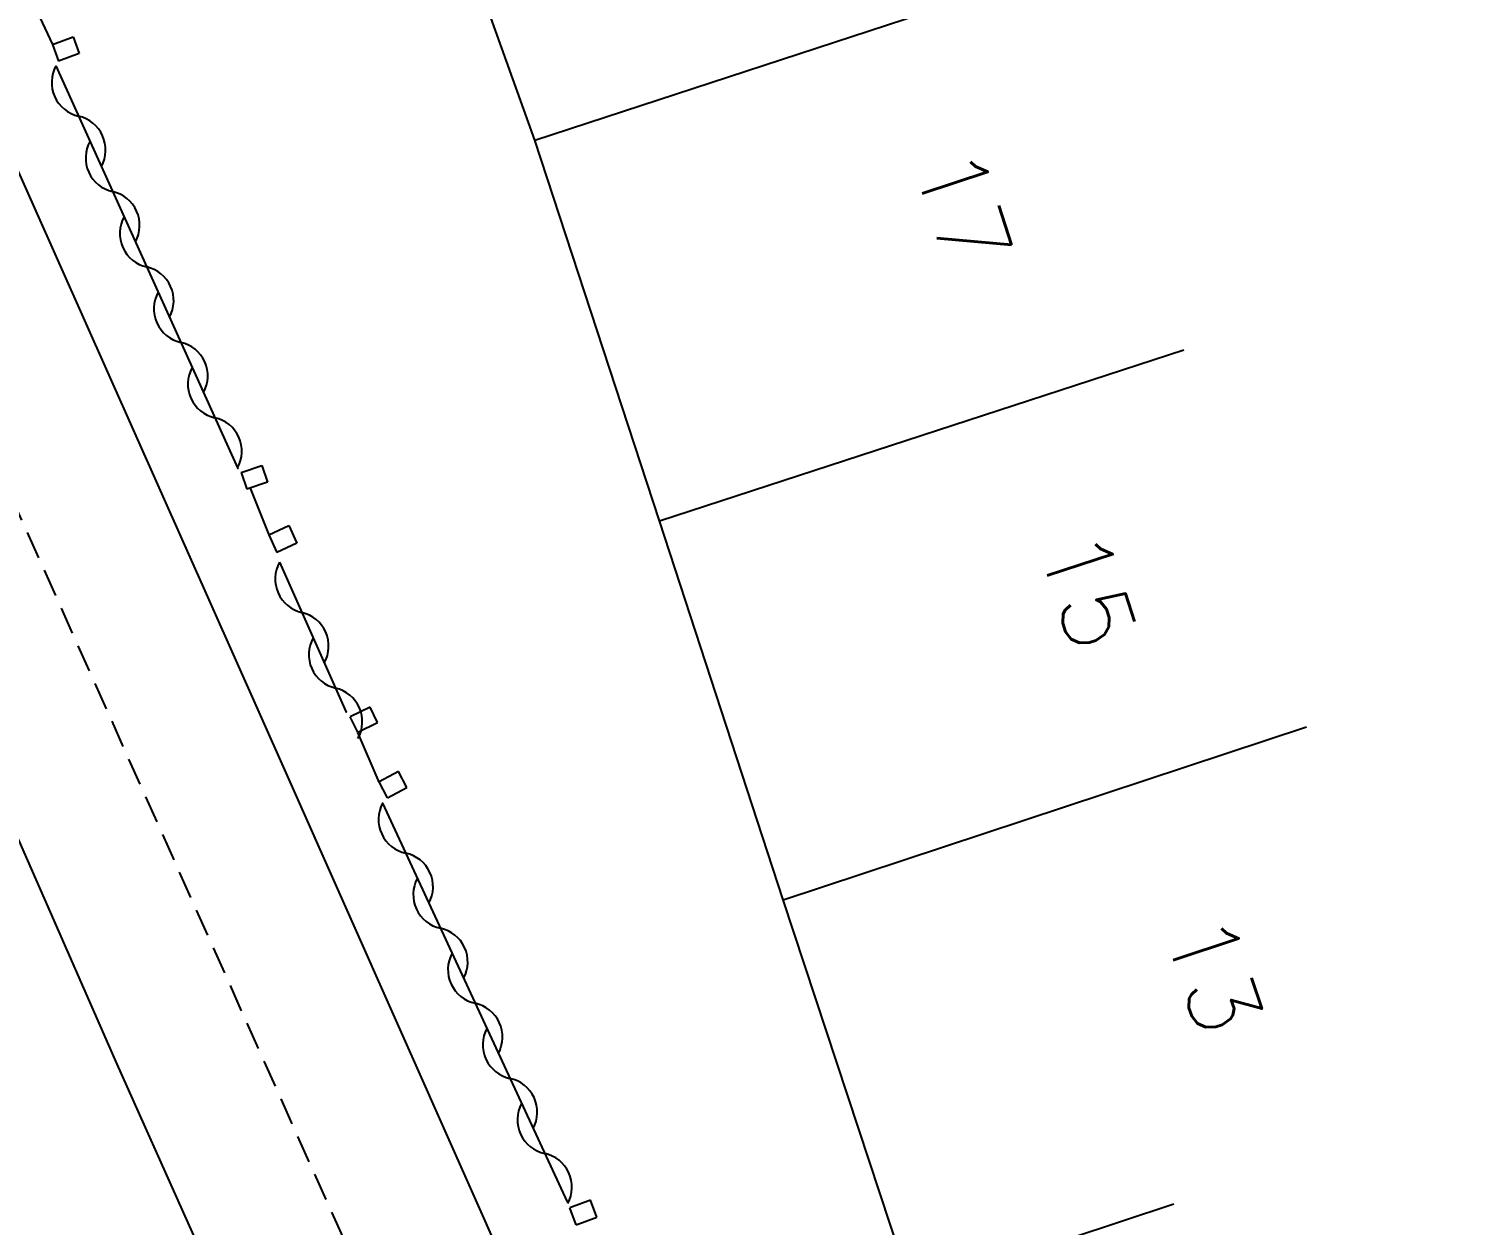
# Model space of a CAD drawing. Header units: millimetres. Extents: x 134000 to 135000, y 131000 to 132000.
# Drawn here: x 134282.01 to 134308.29, y 131414.21 to 131435.9 of the extents above; entities that cross this region are included whole.
import ezdxf
from ezdxf.enums import TextEntityAlignment as Align

# ---------------------------------------------------------------- set-up
doc = ezdxf.new("R2010")
doc.units = ezdxf.units.MM
doc.linetypes.add('DASHED', pattern=[0.75, 0.5, -0.25])
doc.layers.get('0').update_dxf_attribs({"linetype": 'CONTINUOUS'})
for name, color, linetype in [('W0001', 6, 'DASHED'), ('W0008', 7, 'CONTINUOUS'), ('W0100', 7, 'CONTINUOUS'), ('W0105', 7, 'CONTINUOUS'), ('W0112', 1, 'DASHED'), ('W0310', 3, 'CONTINUOUS'), ('W0991', 7, 'CONTINUOUS'), ('W1102', 7, 'CONTINUOUS')]:
    doc.layers.add(name, color=color, linetype=linetype)
doc.styles.get("Standard").update_dxf_attribs({"font": 'romans.shx', "width": 0.85})

# ---------------------------------------------------------------- blocks, each defined once
blk = doc.blocks.new('t310o')
at = {"color": 0, "linetype": 'Continuous'}
for centre, start, end in [((-0.5, 0.375), 216.8699, 323.1304), ((0.5, -0.375), 36.8699, 143.1303)]:
    blk.add_arc(centre, 0.625, start, end, dxfattribs=at)

msp = doc.modelspace()

# ---------------------------------------------------------------- linework, layer by layer
at = {"layer": 'W0001'}
msp.add_lwpolyline([(134264.713, 131462.062), (134269.294, 131454.356), (134274.122, 131444.494), (134276.155, 131437.378), (134279.836, 131431.562), (134292.24, 131403.859), (134298.388, 131390.024), (134300.942, 131383.918), (134304.039, 131376.07), (134310.323, 131359.694), (134326.292, 131341.759)], dxfattribs=at)
at = {"layer": 'W0008'}
for points in [[(134295.372, 131402.919), (134292.927, 131408.339), (134286.678, 131422.413), (134279.344, 131438.879), (134279.144, 131439.333), (134276.088, 131446.222), (134274.951, 131448.668), (134273.451, 131451.727), (134270.866, 131456.681), (134269.03, 131459.781), (134267.466, 131462.312), (134266.924, 131463.184)], [(134297.378, 131385.855), (134296.146, 131388.923), (134295.61, 131390.262), (134294.105, 131393.575), (134289.015, 131405.037), (134288.764, 131405.619), (134283.615, 131417.13), (134281.081, 131422.889), (134278.467, 131428.729), (134278.115, 131429.509), (134277.527, 131430.537), (134276.971, 131431.235), (134276.234, 131431.939), (134275.318, 131432.595), (134274.852, 131432.844), (134273.51, 131433.277), (134272.403, 131433.409), (134271.368, 131433.39), (134270.366, 131433.172), (134269.872, 131433.045)]]:
    msp.add_lwpolyline(points, dxfattribs=at)
at = {"layer": 'W0100'}
msp.add_lwpolyline([(134302.778, 131414.592), (134298.031, 131413.023), (134295.689, 131420.11), (134293.448, 131426.985), (134291.187, 131433.886), (134288.678, 131440.888)], dxfattribs=at)
at = {"layer": 'W0105'}
for p, q in [((134282.019, 131436.524), (134282.437, 131435.62)), ((134286.023, 131427.577), (134286.362, 131426.73)), ((134288.363, 131422.247), (134287.978, 131423.147))]:
    msp.add_line(p, q, dxfattribs=at)
at = {"layer": 'W0112'}
for points in [[(134282.437, 131435.621), (134282.812, 131435.76), (134282.924, 131435.458), (134282.549, 131435.319), (134282.549, 131435.319), (134282.549, 131435.319), (134282.549, 131435.319), (134282.549, 131435.319), (134282.549, 131435.319), (134282.549, 131435.319), (134282.549, 131435.319), (134282.549, 131435.319), (134282.549, 131435.319), (134282.549, 131435.319), (134282.549, 131435.319), (134282.549, 131435.319), (134282.549, 131435.319), (134282.549, 131435.319), (134282.549, 131435.319), (134282.549, 131435.319), (134282.549, 131435.319), (134282.549, 131435.319), (134282.549, 131435.319), (134282.549, 131435.319), (134282.549, 131435.319), (134282.549, 131435.319), (134282.549, 131435.319), (134282.549, 131435.319), (134282.549, 131435.319), (134282.549, 131435.319), (134282.549, 131435.319), (134282.549, 131435.319), (134282.549, 131435.319), (134282.549, 131435.319), (134282.549, 131435.319), (134282.549, 131435.319), (134282.549, 131435.319), (134282.549, 131435.319), (134282.549, 131435.319), (134282.549, 131435.319), (134282.549, 131435.319), (134282.549, 131435.319), (134282.549, 131435.319), (134282.549, 131435.319), (134282.549, 131435.319), (134282.549, 131435.319), (134282.549, 131435.319), (134282.549, 131435.319), (134282.549, 131435.319), (134282.549, 131435.319), (134282.549, 131435.319), (134282.549, 131435.319), (134282.549, 131435.319), (134282.549, 131435.319), (134282.549, 131435.319), (134282.549, 131435.319), (134282.549, 131435.319), (134282.549, 131435.319), (134282.549, 131435.319), (134282.549, 131435.319), (134282.549, 131435.319), (134282.549, 131435.319), (134282.549, 131435.319), (134282.549, 131435.319), (134282.549, 131435.319), (134282.549, 131435.319), (134282.549, 131435.319), (134282.549, 131435.319), (134282.549, 131435.319), (134282.549, 131435.319), (134282.549, 131435.319), (134282.549, 131435.319), (134282.549, 131435.319), (134282.549, 131435.319), (134282.549, 131435.319), (134282.549, 131435.319), (134282.549, 131435.319), (134282.549, 131435.319), (134282.549, 131435.319), (134282.549, 131435.319), (134282.549, 131435.319), (134282.549, 131435.319), (134282.549, 131435.319), (134282.549, 131435.319), (134282.549, 131435.319), (134282.549, 131435.319), (134282.549, 131435.319), (134282.549, 131435.319), (134282.549, 131435.319), (134282.549, 131435.319), (134282.549, 131435.319), (134282.549, 131435.319), (134282.549, 131435.319), (134282.549, 131435.319), (134282.549, 131435.319), (134282.549, 131435.319), (134282.549, 131435.319), (134282.549, 131435.319), (134282.549, 131435.319), (134282.549, 131435.319), (134282.549, 131435.319), (134282.549, 131435.319), (134282.549, 131435.319), (134282.549, 131435.319), (134282.549, 131435.319), (134282.549, 131435.319), (134282.549, 131435.319), (134282.549, 131435.319), (134282.549, 131435.319), (134282.549, 131435.319), (134282.549, 131435.319), (134282.549, 131435.319), (134282.549, 131435.319), (134282.549, 131435.319), (134282.549, 131435.319), (134282.549, 131435.319), (134282.549, 131435.319), (134282.549, 131435.319), (134282.549, 131435.319), (134282.549, 131435.319)], [(134282.437, 131435.621), (134282.549, 131435.319), (134282.549, 131435.319), (134282.549, 131435.319), (134282.549, 131435.319), (134282.549, 131435.319), (134282.549, 131435.319), (134282.549, 131435.319), (134282.549, 131435.319), (134282.549, 131435.319), (134282.549, 131435.319), (134282.549, 131435.319), (134282.549, 131435.319), (134282.549, 131435.319), (134282.549, 131435.319), (134282.549, 131435.319), (134282.549, 131435.319), (134282.549, 131435.319), (134282.549, 131435.319), (134282.549, 131435.319), (134282.549, 131435.319), (134282.549, 131435.319), (134282.549, 131435.319), (134282.549, 131435.319), (134282.549, 131435.319), (134282.549, 131435.319), (134282.549, 131435.319), (134282.549, 131435.319), (134282.549, 131435.319), (134282.549, 131435.319), (134282.549, 131435.319), (134282.549, 131435.319), (134282.549, 131435.319), (134282.549, 131435.319), (134282.549, 131435.319), (134282.549, 131435.319), (134282.549, 131435.319), (134282.549, 131435.319), (134282.549, 131435.319), (134282.549, 131435.319), (134282.549, 131435.319), (134282.549, 131435.319), (134282.549, 131435.319), (134282.549, 131435.319), (134282.549, 131435.319), (134282.549, 131435.319), (134282.549, 131435.319), (134282.549, 131435.319), (134282.549, 131435.319), (134282.549, 131435.319), (134282.549, 131435.319), (134282.549, 131435.319), (134282.549, 131435.319), (134282.549, 131435.319), (134282.549, 131435.319), (134282.549, 131435.319), (134282.549, 131435.319), (134282.549, 131435.319), (134282.549, 131435.319), (134282.549, 131435.319), (134282.549, 131435.319), (134282.549, 131435.319), (134282.549, 131435.319), (134282.549, 131435.319), (134282.549, 131435.319), (134282.549, 131435.319), (134282.549, 131435.319), (134282.549, 131435.319), (134282.549, 131435.319), (134282.549, 131435.319), (134282.549, 131435.319), (134282.549, 131435.319), (134282.549, 131435.319), (134282.549, 131435.319), (134282.549, 131435.319), (134282.549, 131435.319), (134282.549, 131435.319), (134282.549, 131435.319), (134282.549, 131435.319), (134282.549, 131435.319), (134282.549, 131435.319), (134282.549, 131435.319), (134282.549, 131435.319), (134282.549, 131435.319), (134282.549, 131435.319), (134282.549, 131435.319), (134282.549, 131435.319), (134282.549, 131435.319), (134282.549, 131435.319), (134282.549, 131435.319), (134282.549, 131435.319), (134282.549, 131435.319), (134282.549, 131435.319), (134282.549, 131435.319), (134282.549, 131435.319), (134282.549, 131435.319), (134282.549, 131435.319), (134282.549, 131435.319), (134282.549, 131435.319), (134282.549, 131435.319), (134282.549, 131435.319), (134282.549, 131435.319), (134282.549, 131435.319), (134282.549, 131435.319), (134282.549, 131435.319), (134282.549, 131435.319), (134282.549, 131435.319), (134282.549, 131435.319), (134282.549, 131435.319), (134282.549, 131435.319), (134282.549, 131435.319), (134282.549, 131435.319), (134282.549, 131435.319), (134282.549, 131435.319), (134282.549, 131435.319), (134282.549, 131435.319), (134282.549, 131435.319), (134282.549, 131435.319), (134282.549, 131435.319), (134282.549, 131435.319)], [(134285.859, 131427.857), (134286.238, 131427.988), (134286.341, 131427.686), (134285.963, 131427.556), (134285.963, 131427.556), (134285.963, 131427.556), (134285.963, 131427.556), (134285.963, 131427.556), (134285.963, 131427.556), (134285.963, 131427.556), (134285.963, 131427.556), (134285.963, 131427.556), (134285.963, 131427.556), (134285.963, 131427.556), (134285.963, 131427.556), (134285.963, 131427.556), (134285.963, 131427.556), (134285.963, 131427.556), (134285.963, 131427.556), (134285.963, 131427.556), (134285.963, 131427.556), (134285.963, 131427.556), (134285.963, 131427.556), (134285.963, 131427.556), (134285.963, 131427.556), (134285.963, 131427.556), (134285.963, 131427.556), (134285.963, 131427.556), (134285.963, 131427.556), (134285.963, 131427.556), (134285.963, 131427.556), (134285.963, 131427.556), (134285.963, 131427.556), (134285.963, 131427.556), (134285.963, 131427.556), (134285.963, 131427.556), (134285.963, 131427.556), (134285.963, 131427.556), (134285.963, 131427.556), (134285.963, 131427.556), (134285.963, 131427.556), (134285.963, 131427.556), (134285.963, 131427.556), (134285.963, 131427.556), (134285.963, 131427.556), (134285.963, 131427.556), (134285.963, 131427.556), (134285.963, 131427.556), (134285.963, 131427.556), (134285.963, 131427.556), (134285.963, 131427.556), (134285.963, 131427.556), (134285.963, 131427.556), (134285.963, 131427.556), (134285.963, 131427.556), (134285.963, 131427.556), (134285.963, 131427.556), (134285.963, 131427.556), (134285.963, 131427.556), (134285.963, 131427.556), (134285.963, 131427.556), (134285.963, 131427.556), (134285.963, 131427.556), (134285.963, 131427.556), (134285.963, 131427.556), (134285.963, 131427.556), (134285.963, 131427.556), (134285.963, 131427.556), (134285.963, 131427.556), (134285.963, 131427.556), (134285.963, 131427.556), (134285.963, 131427.556), (134285.963, 131427.556), (134285.963, 131427.556), (134285.963, 131427.556), (134285.963, 131427.556), (134285.963, 131427.556), (134285.963, 131427.556), (134285.963, 131427.556), (134285.963, 131427.556), (134285.963, 131427.556), (134285.963, 131427.556), (134285.963, 131427.556), (134285.963, 131427.556), (134285.963, 131427.556), (134285.963, 131427.556), (134285.963, 131427.556), (134285.963, 131427.556), (134285.963, 131427.556), (134285.963, 131427.556), (134285.963, 131427.556), (134285.963, 131427.556), (134285.963, 131427.556), (134285.963, 131427.556), (134285.963, 131427.556), (134285.963, 131427.556), (134285.963, 131427.556), (134285.963, 131427.556), (134285.963, 131427.556), (134285.963, 131427.556), (134285.963, 131427.556), (134285.963, 131427.556), (134285.963, 131427.556), (134285.963, 131427.556), (134285.963, 131427.556), (134285.963, 131427.556), (134285.963, 131427.556), (134285.963, 131427.556), (134285.963, 131427.556), (134285.963, 131427.556), (134285.963, 131427.556), (134285.963, 131427.556), (134285.963, 131427.556), (134285.963, 131427.556), (134285.963, 131427.556), (134285.963, 131427.556), (134285.963, 131427.556), (134285.963, 131427.556), (134285.963, 131427.556), (134285.963, 131427.556)], [(134285.859, 131427.857), (134285.963, 131427.556), (134285.963, 131427.556), (134285.963, 131427.556), (134285.963, 131427.556), (134285.963, 131427.556), (134285.963, 131427.556), (134285.963, 131427.556), (134285.963, 131427.556), (134285.963, 131427.556), (134285.963, 131427.556), (134285.963, 131427.556), (134285.963, 131427.556), (134285.963, 131427.556), (134285.963, 131427.556), (134285.963, 131427.556), (134285.963, 131427.556), (134285.963, 131427.556), (134285.963, 131427.556), (134285.963, 131427.556), (134285.963, 131427.556), (134285.963, 131427.556), (134285.963, 131427.556), (134285.963, 131427.556), (134285.963, 131427.556), (134285.963, 131427.556), (134285.963, 131427.556), (134285.963, 131427.556), (134285.963, 131427.556), (134285.963, 131427.556), (134285.963, 131427.556), (134285.963, 131427.556), (134285.963, 131427.556), (134285.963, 131427.556), (134285.963, 131427.556), (134285.963, 131427.556), (134285.963, 131427.556), (134285.963, 131427.556), (134285.963, 131427.556), (134285.963, 131427.556), (134285.963, 131427.556), (134285.963, 131427.556), (134285.963, 131427.556), (134285.963, 131427.556), (134285.963, 131427.556), (134285.963, 131427.556), (134285.963, 131427.556), (134285.963, 131427.556), (134285.963, 131427.556), (134285.963, 131427.556), (134285.963, 131427.556), (134285.963, 131427.556), (134285.963, 131427.556), (134285.963, 131427.556), (134285.963, 131427.556), (134285.963, 131427.556), (134285.963, 131427.556), (134285.963, 131427.556), (134285.963, 131427.556), (134285.963, 131427.556), (134285.963, 131427.556), (134285.963, 131427.556), (134285.963, 131427.556), (134285.963, 131427.556), (134285.963, 131427.556), (134285.963, 131427.556), (134285.963, 131427.556), (134285.963, 131427.556), (134285.963, 131427.556), (134285.963, 131427.556), (134285.963, 131427.556), (134285.963, 131427.556), (134285.963, 131427.556), (134285.963, 131427.556), (134285.963, 131427.556), (134285.963, 131427.556), (134285.963, 131427.556), (134285.963, 131427.556), (134285.963, 131427.556), (134285.963, 131427.556), (134285.963, 131427.556), (134285.963, 131427.556), (134285.963, 131427.556), (134285.963, 131427.556), (134285.963, 131427.556), (134285.963, 131427.556), (134285.963, 131427.556), (134285.963, 131427.556), (134285.963, 131427.556), (134285.963, 131427.556), (134285.963, 131427.556), (134285.963, 131427.556), (134285.963, 131427.556), (134285.963, 131427.556), (134285.963, 131427.556), (134285.963, 131427.556), (134285.963, 131427.556), (134285.963, 131427.556), (134285.963, 131427.556), (134285.963, 131427.556), (134285.963, 131427.556), (134285.963, 131427.556), (134285.963, 131427.556), (134285.963, 131427.556), (134285.963, 131427.556), (134285.963, 131427.556), (134285.963, 131427.556), (134285.963, 131427.556), (134285.963, 131427.556), (134285.963, 131427.556), (134285.963, 131427.556), (134285.963, 131427.556), (134285.963, 131427.556), (134285.963, 131427.556), (134285.963, 131427.556), (134285.963, 131427.556), (134285.963, 131427.556), (134285.963, 131427.556), (134285.963, 131427.556), (134285.963, 131427.556)], [(134286.362, 131426.73), (134286.725, 131426.899), (134286.873, 131426.58), (134286.511, 131426.411), (134286.511, 131426.411), (134286.511, 131426.411), (134286.511, 131426.411), (134286.511, 131426.411), (134286.511, 131426.411), (134286.511, 131426.411), (134286.511, 131426.411), (134286.511, 131426.411), (134286.511, 131426.411), (134286.511, 131426.411), (134286.511, 131426.411), (134286.511, 131426.411), (134286.511, 131426.411), (134286.511, 131426.411), (134286.511, 131426.411), (134286.511, 131426.411), (134286.511, 131426.411), (134286.511, 131426.411), (134286.511, 131426.411), (134286.511, 131426.411), (134286.511, 131426.411), (134286.511, 131426.411), (134286.511, 131426.411), (134286.511, 131426.411), (134286.511, 131426.411), (134286.511, 131426.411), (134286.511, 131426.411), (134286.511, 131426.411), (134286.511, 131426.411), (134286.511, 131426.411), (134286.511, 131426.411), (134286.511, 131426.411), (134286.511, 131426.411), (134286.511, 131426.411), (134286.511, 131426.411), (134286.511, 131426.411), (134286.511, 131426.411), (134286.511, 131426.411), (134286.511, 131426.411), (134286.511, 131426.411), (134286.511, 131426.411), (134286.511, 131426.411), (134286.511, 131426.411), (134286.511, 131426.411), (134286.511, 131426.411), (134286.511, 131426.411), (134286.511, 131426.411), (134286.511, 131426.411), (134286.511, 131426.411), (134286.511, 131426.411), (134286.511, 131426.411), (134286.511, 131426.411), (134286.511, 131426.411), (134286.511, 131426.411), (134286.511, 131426.411), (134286.511, 131426.411), (134286.511, 131426.411), (134286.511, 131426.411), (134286.511, 131426.411), (134286.511, 131426.411), (134286.511, 131426.411), (134286.511, 131426.411), (134286.511, 131426.411), (134286.511, 131426.411), (134286.511, 131426.411), (134286.511, 131426.411), (134286.511, 131426.411), (134286.511, 131426.411), (134286.511, 131426.411), (134286.511, 131426.411), (134286.511, 131426.411), (134286.511, 131426.411), (134286.511, 131426.411), (134286.511, 131426.411), (134286.511, 131426.411), (134286.511, 131426.411), (134286.511, 131426.411), (134286.511, 131426.411), (134286.511, 131426.411), (134286.511, 131426.411), (134286.511, 131426.411), (134286.511, 131426.411), (134286.511, 131426.411), (134286.511, 131426.411), (134286.511, 131426.411), (134286.511, 131426.411), (134286.511, 131426.411), (134286.511, 131426.411), (134286.511, 131426.411), (134286.511, 131426.411), (134286.511, 131426.411), (134286.511, 131426.411), (134286.511, 131426.411), (134286.511, 131426.411), (134286.511, 131426.411), (134286.511, 131426.411), (134286.511, 131426.411), (134286.511, 131426.411), (134286.511, 131426.411), (134286.511, 131426.411), (134286.511, 131426.411), (134286.511, 131426.411), (134286.511, 131426.411), (134286.511, 131426.411), (134286.511, 131426.411), (134286.511, 131426.411), (134286.511, 131426.411), (134286.511, 131426.411), (134286.511, 131426.411), (134286.511, 131426.411), (134286.511, 131426.411), (134286.511, 131426.411), (134286.511, 131426.411), (134286.511, 131426.411), (134286.511, 131426.411), (134286.511, 131426.411)], [(134286.362, 131426.73), (134286.511, 131426.411), (134286.511, 131426.411), (134286.511, 131426.411), (134286.511, 131426.411), (134286.511, 131426.411), (134286.511, 131426.411), (134286.511, 131426.411), (134286.511, 131426.411), (134286.511, 131426.411), (134286.511, 131426.411), (134286.511, 131426.411), (134286.511, 131426.411), (134286.511, 131426.411), (134286.511, 131426.411), (134286.511, 131426.411), (134286.511, 131426.411), (134286.511, 131426.411), (134286.511, 131426.411), (134286.511, 131426.411), (134286.511, 131426.411), (134286.511, 131426.411), (134286.511, 131426.411), (134286.511, 131426.411), (134286.511, 131426.411), (134286.511, 131426.411), (134286.511, 131426.411), (134286.511, 131426.411), (134286.511, 131426.411), (134286.511, 131426.411), (134286.511, 131426.411), (134286.511, 131426.411), (134286.511, 131426.411), (134286.511, 131426.411), (134286.511, 131426.411), (134286.511, 131426.411), (134286.511, 131426.411), (134286.511, 131426.411), (134286.511, 131426.411), (134286.511, 131426.411), (134286.511, 131426.411), (134286.511, 131426.411), (134286.511, 131426.411), (134286.511, 131426.411), (134286.511, 131426.411), (134286.511, 131426.411), (134286.511, 131426.411), (134286.511, 131426.411), (134286.511, 131426.411), (134286.511, 131426.411), (134286.511, 131426.411), (134286.511, 131426.411), (134286.511, 131426.411), (134286.511, 131426.411), (134286.511, 131426.411), (134286.511, 131426.411), (134286.511, 131426.411), (134286.511, 131426.411), (134286.511, 131426.411), (134286.511, 131426.411), (134286.511, 131426.411), (134286.511, 131426.411), (134286.511, 131426.411), (134286.511, 131426.411), (134286.511, 131426.411), (134286.511, 131426.411), (134286.511, 131426.411), (134286.511, 131426.411), (134286.511, 131426.411), (134286.511, 131426.411), (134286.511, 131426.411), (134286.511, 131426.411), (134286.511, 131426.411), (134286.511, 131426.411), (134286.511, 131426.411), (134286.511, 131426.411), (134286.511, 131426.411), (134286.511, 131426.411), (134286.511, 131426.411), (134286.511, 131426.411), (134286.511, 131426.411), (134286.511, 131426.411), (134286.511, 131426.411), (134286.511, 131426.411), (134286.511, 131426.411), (134286.511, 131426.411), (134286.511, 131426.411), (134286.511, 131426.411), (134286.511, 131426.411), (134286.511, 131426.411), (134286.511, 131426.411), (134286.511, 131426.411), (134286.511, 131426.411), (134286.511, 131426.411), (134286.511, 131426.411), (134286.511, 131426.411), (134286.511, 131426.411), (134286.511, 131426.411), (134286.511, 131426.411), (134286.511, 131426.411), (134286.511, 131426.411), (134286.511, 131426.411), (134286.511, 131426.411), (134286.511, 131426.411), (134286.511, 131426.411), (134286.511, 131426.411), (134286.511, 131426.411), (134286.511, 131426.411), (134286.511, 131426.411), (134286.511, 131426.411), (134286.511, 131426.411), (134286.511, 131426.411), (134286.511, 131426.411), (134286.511, 131426.411), (134286.511, 131426.411), (134286.511, 131426.411), (134286.511, 131426.411), (134286.511, 131426.411), (134286.511, 131426.411), (134286.511, 131426.411)], [(134287.976, 131423.149), (134288.335, 131423.326), (134288.198, 131423.604), (134287.839, 131423.427), (134287.839, 131423.427), (134287.839, 131423.427), (134287.839, 131423.427), (134287.839, 131423.427), (134287.839, 131423.427), (134287.839, 131423.427), (134287.839, 131423.427), (134287.839, 131423.427), (134287.839, 131423.427), (134287.839, 131423.427), (134287.839, 131423.427), (134287.839, 131423.427), (134287.839, 131423.427), (134287.839, 131423.427), (134287.839, 131423.427), (134287.839, 131423.427), (134287.839, 131423.427), (134287.839, 131423.427), (134287.839, 131423.427), (134287.839, 131423.427), (134287.839, 131423.427), (134287.839, 131423.427), (134287.839, 131423.427), (134287.839, 131423.427), (134287.839, 131423.427), (134287.839, 131423.427), (134287.839, 131423.427), (134287.839, 131423.427), (134287.839, 131423.427), (134287.839, 131423.427), (134287.839, 131423.427), (134287.839, 131423.427), (134287.839, 131423.427), (134287.839, 131423.427), (134287.839, 131423.427), (134287.839, 131423.427), (134287.839, 131423.427), (134287.839, 131423.427), (134287.839, 131423.427), (134287.839, 131423.427), (134287.839, 131423.427), (134287.839, 131423.427), (134287.839, 131423.427), (134287.839, 131423.427), (134287.839, 131423.427), (134287.839, 131423.427), (134287.839, 131423.427), (134287.839, 131423.427), (134287.839, 131423.427), (134287.839, 131423.427), (134287.839, 131423.427), (134287.839, 131423.427), (134287.839, 131423.427), (134287.839, 131423.427), (134287.839, 131423.427), (134287.839, 131423.427), (134287.839, 131423.427), (134287.839, 131423.427), (134287.839, 131423.427), (134287.839, 131423.427), (134287.839, 131423.427), (134287.839, 131423.427), (134287.839, 131423.427), (134287.839, 131423.427), (134287.839, 131423.427), (134287.839, 131423.427), (134287.839, 131423.427), (134287.839, 131423.427), (134287.839, 131423.427), (134287.839, 131423.427), (134287.839, 131423.427), (134287.839, 131423.427), (134287.839, 131423.427), (134287.839, 131423.427), (134287.839, 131423.427), (134287.839, 131423.427), (134287.839, 131423.427), (134287.839, 131423.427), (134287.839, 131423.427), (134287.839, 131423.427), (134287.839, 131423.427), (134287.839, 131423.427), (134287.839, 131423.427), (134287.839, 131423.427), (134287.839, 131423.427), (134287.839, 131423.427), (134287.839, 131423.427), (134287.839, 131423.427), (134287.839, 131423.427), (134287.839, 131423.427), (134287.839, 131423.427), (134287.839, 131423.427), (134287.839, 131423.427), (134287.839, 131423.427), (134287.839, 131423.427), (134287.839, 131423.427), (134287.839, 131423.427), (134287.839, 131423.427), (134287.839, 131423.427), (134287.839, 131423.427), (134287.839, 131423.427), (134287.839, 131423.427), (134287.839, 131423.427), (134287.839, 131423.427), (134287.839, 131423.427), (134287.839, 131423.427), (134287.839, 131423.427), (134287.839, 131423.427), (134287.839, 131423.427), (134287.839, 131423.427), (134287.839, 131423.427), (134287.839, 131423.427), (134287.839, 131423.427), (134287.839, 131423.427), (134287.839, 131423.427), (134287.839, 131423.427)], [(134287.976, 131423.149), (134287.839, 131423.427), (134287.839, 131423.427), (134287.839, 131423.427), (134287.839, 131423.427), (134287.839, 131423.427), (134287.839, 131423.427), (134287.839, 131423.427), (134287.839, 131423.427), (134287.839, 131423.427), (134287.839, 131423.427), (134287.839, 131423.427), (134287.839, 131423.427), (134287.839, 131423.427), (134287.839, 131423.427), (134287.839, 131423.427), (134287.839, 131423.427), (134287.839, 131423.427), (134287.839, 131423.427), (134287.839, 131423.427), (134287.839, 131423.427), (134287.839, 131423.427), (134287.839, 131423.427), (134287.839, 131423.427), (134287.839, 131423.427), (134287.839, 131423.427), (134287.839, 131423.427), (134287.839, 131423.427), (134287.839, 131423.427), (134287.839, 131423.427), (134287.839, 131423.427), (134287.839, 131423.427), (134287.839, 131423.427), (134287.839, 131423.427), (134287.839, 131423.427), (134287.839, 131423.427), (134287.839, 131423.427), (134287.839, 131423.427), (134287.839, 131423.427), (134287.839, 131423.427), (134287.839, 131423.427), (134287.839, 131423.427), (134287.839, 131423.427), (134287.839, 131423.427), (134287.839, 131423.427), (134287.839, 131423.427), (134287.839, 131423.427), (134287.839, 131423.427), (134287.839, 131423.427), (134287.839, 131423.427), (134287.839, 131423.427), (134287.839, 131423.427), (134287.839, 131423.427), (134287.839, 131423.427), (134287.839, 131423.427), (134287.839, 131423.427), (134287.839, 131423.427), (134287.839, 131423.427), (134287.839, 131423.427), (134287.839, 131423.427), (134287.839, 131423.427), (134287.839, 131423.427), (134287.839, 131423.427), (134287.839, 131423.427), (134287.839, 131423.427), (134287.839, 131423.427), (134287.839, 131423.427), (134287.839, 131423.427), (134287.839, 131423.427), (134287.839, 131423.427), (134287.839, 131423.427), (134287.839, 131423.427), (134287.839, 131423.427), (134287.839, 131423.427), (134287.839, 131423.427), (134287.839, 131423.427), (134287.839, 131423.427), (134287.839, 131423.427), (134287.839, 131423.427), (134287.839, 131423.427), (134287.839, 131423.427), (134287.839, 131423.427), (134287.839, 131423.427), (134287.839, 131423.427), (134287.839, 131423.427), (134287.839, 131423.427), (134287.839, 131423.427), (134287.839, 131423.427), (134287.839, 131423.427), (134287.839, 131423.427), (134287.839, 131423.427), (134287.839, 131423.427), (134287.839, 131423.427), (134287.839, 131423.427), (134287.839, 131423.427), (134287.839, 131423.427), (134287.839, 131423.427), (134287.839, 131423.427), (134287.839, 131423.427), (134287.839, 131423.427), (134287.839, 131423.427), (134287.839, 131423.427), (134287.839, 131423.427), (134287.839, 131423.427), (134287.839, 131423.427), (134287.839, 131423.427), (134287.839, 131423.427), (134287.839, 131423.427), (134287.839, 131423.427), (134287.839, 131423.427), (134287.839, 131423.427), (134287.839, 131423.427), (134287.839, 131423.427), (134287.839, 131423.427), (134287.839, 131423.427), (134287.839, 131423.427), (134287.839, 131423.427), (134287.839, 131423.427), (134287.839, 131423.427), (134287.839, 131423.427)], [(134288.515, 131421.962), (134288.868, 131422.15), (134288.716, 131422.435), (134288.363, 131422.248), (134288.363, 131422.248), (134288.363, 131422.248), (134288.363, 131422.248), (134288.363, 131422.248), (134288.363, 131422.248), (134288.363, 131422.248), (134288.363, 131422.248), (134288.363, 131422.248), (134288.363, 131422.248), (134288.363, 131422.248), (134288.363, 131422.248), (134288.363, 131422.248), (134288.363, 131422.248), (134288.363, 131422.248), (134288.363, 131422.248), (134288.363, 131422.248), (134288.363, 131422.248), (134288.363, 131422.248), (134288.363, 131422.248), (134288.363, 131422.248), (134288.363, 131422.248), (134288.363, 131422.248), (134288.363, 131422.248), (134288.363, 131422.248), (134288.363, 131422.248), (134288.363, 131422.248), (134288.363, 131422.248), (134288.363, 131422.248), (134288.363, 131422.248), (134288.363, 131422.248), (134288.363, 131422.248), (134288.363, 131422.248), (134288.363, 131422.248), (134288.363, 131422.248), (134288.363, 131422.248), (134288.363, 131422.248), (134288.363, 131422.248), (134288.363, 131422.248), (134288.363, 131422.248), (134288.363, 131422.248), (134288.363, 131422.248), (134288.363, 131422.248), (134288.363, 131422.248), (134288.363, 131422.248), (134288.363, 131422.248), (134288.363, 131422.248), (134288.363, 131422.248), (134288.363, 131422.248), (134288.363, 131422.248), (134288.363, 131422.248), (134288.363, 131422.248), (134288.363, 131422.248), (134288.363, 131422.248), (134288.363, 131422.248), (134288.363, 131422.248), (134288.363, 131422.248), (134288.363, 131422.248), (134288.363, 131422.248), (134288.363, 131422.248), (134288.363, 131422.248), (134288.363, 131422.248), (134288.363, 131422.248), (134288.363, 131422.248), (134288.363, 131422.248), (134288.363, 131422.248), (134288.363, 131422.248), (134288.363, 131422.248), (134288.363, 131422.248), (134288.363, 131422.248), (134288.363, 131422.248), (134288.363, 131422.248), (134288.363, 131422.248), (134288.363, 131422.248), (134288.363, 131422.248), (134288.363, 131422.248), (134288.363, 131422.248), (134288.363, 131422.248), (134288.363, 131422.248), (134288.363, 131422.248), (134288.363, 131422.248), (134288.363, 131422.248), (134288.363, 131422.248), (134288.363, 131422.248), (134288.363, 131422.248), (134288.363, 131422.248), (134288.363, 131422.248), (134288.363, 131422.248), (134288.363, 131422.248), (134288.363, 131422.248), (134288.363, 131422.248), (134288.363, 131422.248), (134288.363, 131422.248), (134288.363, 131422.248), (134288.363, 131422.248), (134288.363, 131422.248), (134288.363, 131422.248), (134288.363, 131422.248), (134288.363, 131422.248), (134288.363, 131422.248), (134288.363, 131422.248), (134288.363, 131422.248), (134288.363, 131422.248), (134288.363, 131422.248), (134288.363, 131422.248), (134288.363, 131422.248), (134288.363, 131422.248), (134288.363, 131422.248), (134288.363, 131422.248), (134288.363, 131422.248), (134288.363, 131422.248), (134288.363, 131422.248), (134288.363, 131422.248), (134288.363, 131422.248), (134288.363, 131422.248), (134288.363, 131422.248), (134288.363, 131422.248)], [(134288.515, 131421.962), (134288.363, 131422.248), (134288.363, 131422.248), (134288.363, 131422.248), (134288.363, 131422.248), (134288.363, 131422.248), (134288.363, 131422.248), (134288.363, 131422.248), (134288.363, 131422.248), (134288.363, 131422.248), (134288.363, 131422.248), (134288.363, 131422.248), (134288.363, 131422.248), (134288.363, 131422.248), (134288.363, 131422.248), (134288.363, 131422.248), (134288.363, 131422.248), (134288.363, 131422.248), (134288.363, 131422.248), (134288.363, 131422.248), (134288.363, 131422.248), (134288.363, 131422.248), (134288.363, 131422.248), (134288.363, 131422.248), (134288.363, 131422.248), (134288.363, 131422.248), (134288.363, 131422.248), (134288.363, 131422.248), (134288.363, 131422.248), (134288.363, 131422.248), (134288.363, 131422.248), (134288.363, 131422.248), (134288.363, 131422.248), (134288.363, 131422.248), (134288.363, 131422.248), (134288.363, 131422.248), (134288.363, 131422.248), (134288.363, 131422.248), (134288.363, 131422.248), (134288.363, 131422.248), (134288.363, 131422.248), (134288.363, 131422.248), (134288.363, 131422.248), (134288.363, 131422.248), (134288.363, 131422.248), (134288.363, 131422.248), (134288.363, 131422.248), (134288.363, 131422.248), (134288.363, 131422.248), (134288.363, 131422.248), (134288.363, 131422.248), (134288.363, 131422.248), (134288.363, 131422.248), (134288.363, 131422.248), (134288.363, 131422.248), (134288.363, 131422.248), (134288.363, 131422.248), (134288.363, 131422.248), (134288.363, 131422.248), (134288.363, 131422.248), (134288.363, 131422.248), (134288.363, 131422.248), (134288.363, 131422.248), (134288.363, 131422.248), (134288.363, 131422.248), (134288.363, 131422.248), (134288.363, 131422.248), (134288.363, 131422.248), (134288.363, 131422.248), (134288.363, 131422.248), (134288.363, 131422.248), (134288.363, 131422.248), (134288.363, 131422.248), (134288.363, 131422.248), (134288.363, 131422.248), (134288.363, 131422.248), (134288.363, 131422.248), (134288.363, 131422.248), (134288.363, 131422.248), (134288.363, 131422.248), (134288.363, 131422.248), (134288.363, 131422.248), (134288.363, 131422.248), (134288.363, 131422.248), (134288.363, 131422.248), (134288.363, 131422.248), (134288.363, 131422.248), (134288.363, 131422.248), (134288.363, 131422.248), (134288.363, 131422.248), (134288.363, 131422.248), (134288.363, 131422.248), (134288.363, 131422.248), (134288.363, 131422.248), (134288.363, 131422.248), (134288.363, 131422.248), (134288.363, 131422.248), (134288.363, 131422.248), (134288.363, 131422.248), (134288.363, 131422.248), (134288.363, 131422.248), (134288.363, 131422.248), (134288.363, 131422.248), (134288.363, 131422.248), (134288.363, 131422.248), (134288.363, 131422.248), (134288.363, 131422.248), (134288.363, 131422.248), (134288.363, 131422.248), (134288.363, 131422.248), (134288.363, 131422.248), (134288.363, 131422.248), (134288.363, 131422.248), (134288.363, 131422.248), (134288.363, 131422.248), (134288.363, 131422.248), (134288.363, 131422.248), (134288.363, 131422.248), (134288.363, 131422.248), (134288.363, 131422.248)], [(134291.937, 131414.217), (134292.312, 131414.356), (134292.197, 131414.664), (134291.823, 131414.525), (134291.823, 131414.525), (134291.823, 131414.525), (134291.823, 131414.525), (134291.823, 131414.525), (134291.823, 131414.525), (134291.823, 131414.525), (134291.823, 131414.525), (134291.823, 131414.525), (134291.823, 131414.525), (134291.823, 131414.525), (134291.823, 131414.525), (134291.823, 131414.525), (134291.823, 131414.525), (134291.823, 131414.525), (134291.823, 131414.525), (134291.823, 131414.525), (134291.823, 131414.525), (134291.823, 131414.525), (134291.823, 131414.525), (134291.823, 131414.525), (134291.823, 131414.525), (134291.823, 131414.525), (134291.823, 131414.525), (134291.823, 131414.525), (134291.823, 131414.525), (134291.823, 131414.525), (134291.823, 131414.525), (134291.823, 131414.525), (134291.823, 131414.525), (134291.823, 131414.525), (134291.823, 131414.525), (134291.823, 131414.525), (134291.823, 131414.525), (134291.823, 131414.525), (134291.823, 131414.525), (134291.823, 131414.525), (134291.823, 131414.525), (134291.823, 131414.525), (134291.823, 131414.525), (134291.823, 131414.525), (134291.823, 131414.525), (134291.823, 131414.525), (134291.823, 131414.525), (134291.823, 131414.525), (134291.823, 131414.525), (134291.823, 131414.525), (134291.823, 131414.525), (134291.823, 131414.525), (134291.823, 131414.525), (134291.823, 131414.525), (134291.823, 131414.525), (134291.823, 131414.525), (134291.823, 131414.525), (134291.823, 131414.525), (134291.823, 131414.525), (134291.823, 131414.525), (134291.823, 131414.525), (134291.823, 131414.525), (134291.823, 131414.525), (134291.823, 131414.525), (134291.823, 131414.525), (134291.823, 131414.525), (134291.823, 131414.525), (134291.823, 131414.525), (134291.823, 131414.525), (134291.823, 131414.525), (134291.823, 131414.525), (134291.823, 131414.525), (134291.823, 131414.525), (134291.823, 131414.525), (134291.823, 131414.525), (134291.823, 131414.525), (134291.823, 131414.525), (134291.823, 131414.525), (134291.823, 131414.525), (134291.823, 131414.525), (134291.823, 131414.525), (134291.823, 131414.525), (134291.823, 131414.525), (134291.823, 131414.525), (134291.823, 131414.525), (134291.823, 131414.525), (134291.823, 131414.525), (134291.823, 131414.525), (134291.823, 131414.525), (134291.823, 131414.525), (134291.823, 131414.525), (134291.823, 131414.525), (134291.823, 131414.525), (134291.823, 131414.525), (134291.823, 131414.525), (134291.823, 131414.525), (134291.823, 131414.525), (134291.823, 131414.525), (134291.823, 131414.525), (134291.823, 131414.525), (134291.823, 131414.525), (134291.823, 131414.525), (134291.823, 131414.525), (134291.823, 131414.525), (134291.823, 131414.525), (134291.823, 131414.525), (134291.823, 131414.525), (134291.823, 131414.525), (134291.823, 131414.525), (134291.823, 131414.525), (134291.823, 131414.525), (134291.823, 131414.525), (134291.823, 131414.525), (134291.823, 131414.525), (134291.823, 131414.525), (134291.823, 131414.525), (134291.823, 131414.525), (134291.823, 131414.525), (134291.823, 131414.525), (134291.823, 131414.525)], [(134291.937, 131414.217), (134291.823, 131414.525), (134291.823, 131414.525), (134291.823, 131414.525), (134291.823, 131414.525), (134291.823, 131414.525), (134291.823, 131414.525), (134291.823, 131414.525), (134291.823, 131414.525), (134291.823, 131414.525), (134291.823, 131414.525), (134291.823, 131414.525), (134291.823, 131414.525), (134291.823, 131414.525), (134291.823, 131414.525), (134291.823, 131414.525), (134291.823, 131414.525), (134291.823, 131414.525), (134291.823, 131414.525), (134291.823, 131414.525), (134291.823, 131414.525), (134291.823, 131414.525), (134291.823, 131414.525), (134291.823, 131414.525), (134291.823, 131414.525), (134291.823, 131414.525), (134291.823, 131414.525), (134291.823, 131414.525), (134291.823, 131414.525), (134291.823, 131414.525), (134291.823, 131414.525), (134291.823, 131414.525), (134291.823, 131414.525), (134291.823, 131414.525), (134291.823, 131414.525), (134291.823, 131414.525), (134291.823, 131414.525), (134291.823, 131414.525), (134291.823, 131414.525), (134291.823, 131414.525), (134291.823, 131414.525), (134291.823, 131414.525), (134291.823, 131414.525), (134291.823, 131414.525), (134291.823, 131414.525), (134291.823, 131414.525), (134291.823, 131414.525), (134291.823, 131414.525), (134291.823, 131414.525), (134291.823, 131414.525), (134291.823, 131414.525), (134291.823, 131414.525), (134291.823, 131414.525), (134291.823, 131414.525), (134291.823, 131414.525), (134291.823, 131414.525), (134291.823, 131414.525), (134291.823, 131414.525), (134291.823, 131414.525), (134291.823, 131414.525), (134291.823, 131414.525), (134291.823, 131414.525), (134291.823, 131414.525), (134291.823, 131414.525), (134291.823, 131414.525), (134291.823, 131414.525), (134291.823, 131414.525), (134291.823, 131414.525), (134291.823, 131414.525), (134291.823, 131414.525), (134291.823, 131414.525), (134291.823, 131414.525), (134291.823, 131414.525), (134291.823, 131414.525), (134291.823, 131414.525), (134291.823, 131414.525), (134291.823, 131414.525), (134291.823, 131414.525), (134291.823, 131414.525), (134291.823, 131414.525), (134291.823, 131414.525), (134291.823, 131414.525), (134291.823, 131414.525), (134291.823, 131414.525), (134291.823, 131414.525), (134291.823, 131414.525), (134291.823, 131414.525), (134291.823, 131414.525), (134291.823, 131414.525), (134291.823, 131414.525), (134291.823, 131414.525), (134291.823, 131414.525), (134291.823, 131414.525), (134291.823, 131414.525), (134291.823, 131414.525), (134291.823, 131414.525), (134291.823, 131414.525), (134291.823, 131414.525), (134291.823, 131414.525), (134291.823, 131414.525), (134291.823, 131414.525), (134291.823, 131414.525), (134291.823, 131414.525), (134291.823, 131414.525), (134291.823, 131414.525), (134291.823, 131414.525), (134291.823, 131414.525), (134291.823, 131414.525), (134291.823, 131414.525), (134291.823, 131414.525), (134291.823, 131414.525), (134291.823, 131414.525), (134291.823, 131414.525), (134291.823, 131414.525), (134291.823, 131414.525), (134291.823, 131414.525), (134291.823, 131414.525), (134291.823, 131414.525), (134291.823, 131414.525), (134291.823, 131414.525)]]:
    msp.add_lwpolyline(points, dxfattribs=at)
at = {"layer": 'W0310'}
for points in [[(134282.502, 131435.232), (134285.8, 131427.933), (134285.8, 131427.933), (134285.8, 131427.933), (134285.8, 131427.933), (134285.8, 131427.933), (134285.8, 131427.933), (134285.8, 131427.933), (134285.8, 131427.933), (134285.8, 131427.933), (134285.8, 131427.933), (134285.8, 131427.933), (134285.8, 131427.933), (134285.8, 131427.933), (134285.8, 131427.933), (134285.8, 131427.933), (134285.8, 131427.933), (134285.8, 131427.933), (134285.8, 131427.933), (134285.8, 131427.933), (134285.8, 131427.933), (134285.8, 131427.933), (134285.8, 131427.933), (134285.8, 131427.933), (134285.8, 131427.933), (134285.8, 131427.933), (134285.8, 131427.933), (134285.8, 131427.933), (134285.8, 131427.933), (134285.8, 131427.933), (134285.8, 131427.933), (134285.8, 131427.933), (134285.8, 131427.933), (134285.8, 131427.933), (134285.8, 131427.933), (134285.8, 131427.933), (134285.8, 131427.933), (134285.8, 131427.933), (134285.8, 131427.933), (134285.8, 131427.933), (134285.8, 131427.933), (134285.8, 131427.933), (134285.8, 131427.933), (134285.8, 131427.933), (134285.8, 131427.933), (134285.8, 131427.933), (134285.8, 131427.933), (134285.8, 131427.933), (134285.8, 131427.933), (134285.8, 131427.933), (134285.8, 131427.933), (134285.8, 131427.933), (134285.8, 131427.933), (134285.8, 131427.933), (134285.8, 131427.933), (134285.8, 131427.933), (134285.8, 131427.933), (134285.8, 131427.933), (134285.8, 131427.933), (134285.8, 131427.933), (134285.8, 131427.933), (134285.8, 131427.933), (134285.8, 131427.933), (134285.8, 131427.933), (134285.8, 131427.933), (134285.8, 131427.933), (134285.8, 131427.933), (134285.8, 131427.933), (134285.8, 131427.933), (134285.8, 131427.933), (134285.8, 131427.933), (134285.8, 131427.933), (134285.8, 131427.933), (134285.8, 131427.933), (134285.8, 131427.933), (134285.8, 131427.933), (134285.8, 131427.933), (134285.8, 131427.933), (134285.8, 131427.933), (134285.8, 131427.933), (134285.8, 131427.933), (134285.8, 131427.933), (134285.8, 131427.933), (134285.8, 131427.933), (134285.8, 131427.933), (134285.8, 131427.933), (134285.8, 131427.933), (134285.8, 131427.933), (134285.8, 131427.933), (134285.8, 131427.933), (134285.8, 131427.933), (134285.8, 131427.933), (134285.8, 131427.933), (134285.8, 131427.933), (134285.8, 131427.933), (134285.8, 131427.933), (134285.8, 131427.933), (134285.8, 131427.933), (134285.8, 131427.933), (134285.8, 131427.933), (134285.8, 131427.933)], [(134285.8, 131427.933), (134285.8, 131427.933), (134285.8, 131427.933), (134285.8, 131427.933), (134285.8, 131427.933), (134285.8, 131427.933), (134285.8, 131427.933), (134285.8, 131427.933), (134285.8, 131427.933), (134285.8, 131427.933), (134285.8, 131427.933), (134285.8, 131427.933), (134285.8, 131427.933), (134285.8, 131427.933), (134285.8, 131427.933), (134285.8, 131427.933), (134285.8, 131427.933), (134285.8, 131427.933), (134285.8, 131427.933), (134285.8, 131427.933)], [(134286.557, 131426.234), (134287.768, 131423.511), (134287.768, 131423.511), (134287.768, 131423.511), (134287.768, 131423.511), (134287.768, 131423.511), (134287.768, 131423.511), (134287.768, 131423.511), (134287.768, 131423.511), (134287.768, 131423.511), (134287.768, 131423.511), (134287.768, 131423.511), (134287.768, 131423.511), (134287.768, 131423.511), (134287.768, 131423.511), (134287.768, 131423.511), (134287.768, 131423.511), (134287.768, 131423.511), (134287.768, 131423.511), (134287.768, 131423.511), (134287.768, 131423.511), (134287.768, 131423.511), (134287.768, 131423.511), (134287.768, 131423.511), (134287.768, 131423.511), (134287.768, 131423.511), (134287.768, 131423.511), (134287.768, 131423.511), (134287.768, 131423.511), (134287.768, 131423.511), (134287.768, 131423.511), (134287.768, 131423.511), (134287.768, 131423.511), (134287.768, 131423.511), (134287.768, 131423.511), (134287.768, 131423.511), (134287.768, 131423.511), (134287.768, 131423.511), (134287.768, 131423.511), (134287.768, 131423.511), (134287.768, 131423.511), (134287.768, 131423.511), (134287.768, 131423.511), (134287.768, 131423.511), (134287.768, 131423.511), (134287.768, 131423.511), (134287.768, 131423.511), (134287.768, 131423.511), (134287.768, 131423.511), (134287.768, 131423.511), (134287.768, 131423.511), (134287.768, 131423.511), (134287.768, 131423.511), (134287.768, 131423.511), (134287.768, 131423.511), (134287.768, 131423.511), (134287.768, 131423.511), (134287.768, 131423.511), (134287.768, 131423.511), (134287.768, 131423.511), (134287.768, 131423.511), (134287.768, 131423.511), (134287.768, 131423.511), (134287.768, 131423.511), (134287.768, 131423.511), (134287.768, 131423.511), (134287.768, 131423.511), (134287.768, 131423.511), (134287.768, 131423.511), (134287.768, 131423.511), (134287.768, 131423.511), (134287.768, 131423.511), (134287.768, 131423.511), (134287.768, 131423.511), (134287.768, 131423.511), (134287.768, 131423.511), (134287.768, 131423.511), (134287.768, 131423.511), (134287.768, 131423.511), (134287.768, 131423.511), (134287.768, 131423.511), (134287.768, 131423.511), (134287.768, 131423.511), (134287.768, 131423.511), (134287.768, 131423.511), (134287.768, 131423.511), (134287.768, 131423.511), (134287.768, 131423.511), (134287.768, 131423.511), (134287.768, 131423.511), (134287.768, 131423.511), (134287.768, 131423.511), (134287.768, 131423.511), (134287.768, 131423.511), (134287.768, 131423.511), (134287.768, 131423.511), (134287.768, 131423.511), (134287.768, 131423.511), (134287.768, 131423.511), (134287.768, 131423.511), (134287.768, 131423.511)], [(134287.768, 131423.511), (134287.768, 131423.511), (134287.768, 131423.511), (134287.768, 131423.511), (134287.768, 131423.511), (134287.768, 131423.511), (134287.768, 131423.511), (134287.768, 131423.511), (134287.768, 131423.511), (134287.768, 131423.511), (134287.768, 131423.511), (134287.768, 131423.511), (134287.768, 131423.511), (134287.768, 131423.511), (134287.768, 131423.511), (134287.768, 131423.511), (134287.768, 131423.511), (134287.768, 131423.511), (134287.768, 131423.511), (134287.768, 131423.511)], [(134288.427, 131421.864), (134288.427, 131421.864), (134288.427, 131421.864), (134288.427, 131421.864), (134288.427, 131421.864), (134288.427, 131421.864), (134288.427, 131421.864), (134288.427, 131421.864), (134288.427, 131421.864), (134288.427, 131421.864), (134288.427, 131421.864), (134288.427, 131421.864), (134288.427, 131421.864), (134288.427, 131421.864), (134288.427, 131421.864), (134288.427, 131421.864), (134288.427, 131421.864), (134288.427, 131421.864), (134288.427, 131421.864), (134288.427, 131421.864), (134288.427, 131421.864), (134288.427, 131421.864), (134288.427, 131421.864), (134288.427, 131421.864), (134288.427, 131421.864), (134288.427, 131421.864), (134288.427, 131421.864), (134288.427, 131421.864), (134288.427, 131421.864), (134288.427, 131421.864), (134288.427, 131421.864), (134288.427, 131421.864), (134288.427, 131421.864), (134288.427, 131421.864), (134288.427, 131421.864), (134288.427, 131421.864), (134288.427, 131421.864), (134288.427, 131421.864), (134288.427, 131421.864), (134288.427, 131421.864), (134288.427, 131421.864), (134288.427, 131421.864), (134288.427, 131421.864), (134288.427, 131421.864), (134288.427, 131421.864), (134288.427, 131421.864), (134288.427, 131421.864), (134288.427, 131421.864), (134288.427, 131421.864), (134288.427, 131421.864), (134288.427, 131421.864), (134288.427, 131421.864), (134288.427, 131421.864), (134288.427, 131421.864), (134288.427, 131421.864), (134288.427, 131421.864), (134288.427, 131421.864), (134288.427, 131421.864), (134288.427, 131421.864), (134288.427, 131421.864), (134288.427, 131421.864), (134288.427, 131421.864), (134288.427, 131421.864), (134288.427, 131421.864), (134288.427, 131421.864), (134288.427, 131421.864), (134288.427, 131421.864), (134288.427, 131421.864), (134288.427, 131421.864), (134288.427, 131421.864), (134288.427, 131421.864), (134288.427, 131421.864), (134288.427, 131421.864), (134288.427, 131421.864), (134288.427, 131421.864), (134288.427, 131421.864), (134288.427, 131421.864), (134288.427, 131421.864), (134288.427, 131421.864), (134288.427, 131421.864), (134288.427, 131421.864), (134288.427, 131421.864), (134288.427, 131421.864), (134288.427, 131421.864), (134288.427, 131421.864), (134288.427, 131421.864), (134288.427, 131421.864), (134288.427, 131421.864), (134288.427, 131421.864), (134288.427, 131421.864), (134288.427, 131421.864), (134288.427, 131421.864), (134288.427, 131421.864), (134288.427, 131421.864), (134288.427, 131421.864), (134288.427, 131421.864), (134288.427, 131421.864), (134288.427, 131421.864), (134288.427, 131421.864), (134288.427, 131421.864), (134288.427, 131421.864)], [(134288.427, 131421.864), (134288.427, 131421.864), (134288.427, 131421.864), (134288.427, 131421.864), (134288.427, 131421.864), (134288.427, 131421.864), (134288.427, 131421.864), (134288.427, 131421.864), (134288.427, 131421.864), (134288.427, 131421.864), (134288.427, 131421.864), (134288.427, 131421.864), (134288.427, 131421.864), (134288.427, 131421.864), (134288.427, 131421.864), (134288.427, 131421.864), (134288.427, 131421.864), (134288.427, 131421.864), (134288.427, 131421.864), (134291.771, 131414.634)]]:
    msp.add_lwpolyline(points, dxfattribs=at)
at = {"layer": 'W1102'}
for p, q in [((134291.187, 131433.886), (134300.69, 131436.999)), ((134293.448, 131426.985), (134302.956, 131430.084)), ((134295.689, 131420.11), (134305.184, 131423.248))]:
    msp.add_line(p, q, dxfattribs=at)

# ---------------------------------------------------------------- block references
at = {"layer": 'W0310'}
for p, rotation in [((134282.914, 131434.321), 294.3155541272196), ((134283.531, 131432.954), 294.3155541272196), ((134284.149, 131431.587), 294.3155541272196), ((134284.767, 131430.22), 294.3155541272196), ((134285.384, 131428.853), 294.3155541272196), ((134286.963, 131425.32), 293.9761423204731), ((134287.573, 131423.95), 293.9761423204731), ((134288.847, 131420.956), 294.8212980825314), ((134289.476, 131419.595), 294.8212980825314), ((134290.106, 131418.234), 294.8212980825314), ((134290.736, 131416.872), 294.8212980825314), ((134291.366, 131415.511), 294.8212980825314)]:
    msp.add_blockref('t310o', p, dxfattribs=dict(at, rotation=rotation))

# ---------------------------------------------------------------- texts
at = {"layer": 'W0991'}
for s, rotation, p in [('17', 288.1446, (134298.956, 131432.658)), ('15', 288.0511, (134301.221, 131425.726)), ('13', 288.2817, (134303.508, 131418.756))]:
    msp.add_text(s, height=1.25, rotation=rotation, dxfattribs=at).set_placement(p, align=Align.MIDDLE)

doc.saveas('drawing.dxf')
